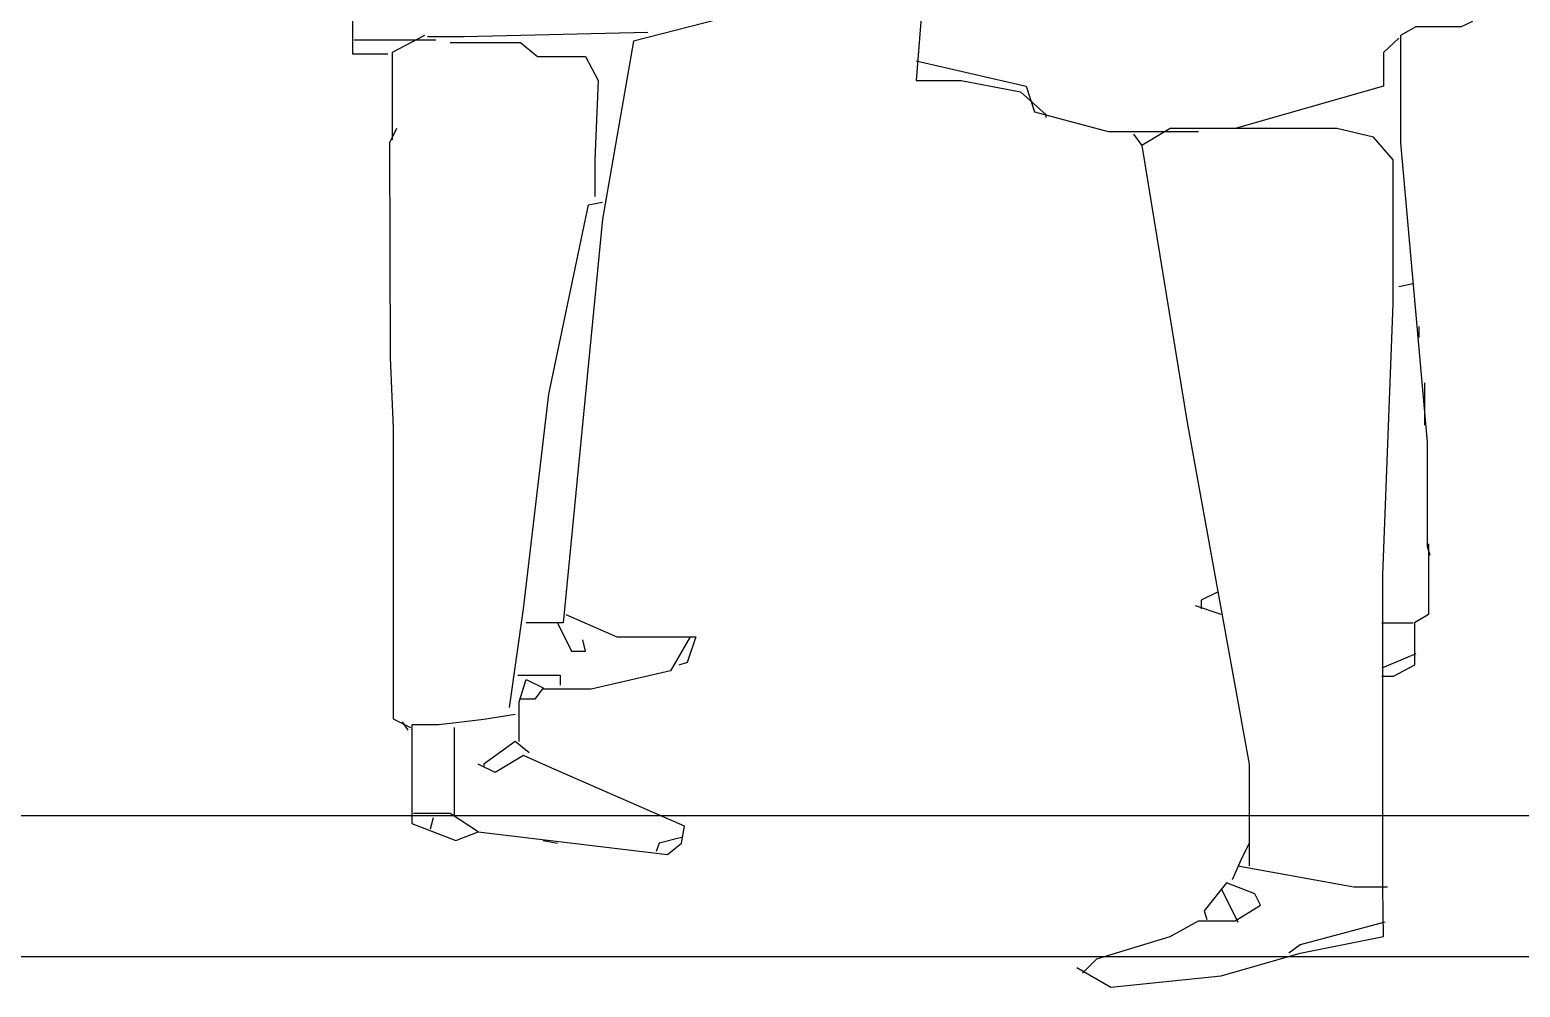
# Model space of a CAD drawing. Extents: x 500 to 638, y 181 to 267.
# Drawn here: x 620.666 to 621.721, y 209.416 to 210.094 of the extents above; entities that cross this region are included whole.
import ezdxf

# ---------------------------------------------------------------- set-up
doc = ezdxf.new("R2010")
doc.units = 0
doc.header["$LTSCALE"] = 7
doc.layers.add('ACESSÓRIO', color=2, linetype='CONTINUOUS')
doc.layers.add('ALVENARIA', color=7, linetype='CONTINUOUS')

msp = doc.modelspace()

# ---------------------------------------------------------------- linework, layer by layer
at = {"layer": 'ACESSÓRIO', "linetype": 'Continuous'}
for points in [[(620.8293, 210.6601), (620.8533, 210.5581), (620.8643, 210.3961), (620.8643, 210.3461), (620.8943, 210.1341), (620.8943, 210.0771), (620.9193, 210.0771)], [(621.3068, 210.2281), (621.2933, 210.0581), (621.3253, 210.0581), (621.3673, 210.0501), (621.3853, 210.0341), (621.3853, 210.0321)], [(621.3068, 210.2281), (621.2933, 210.0581), (621.3253, 210.0581), (621.3673, 210.0501), (621.3853, 210.0341), (621.3853, 210.0321)], [(621.3068, 210.2281), (621.2933, 210.0581), (621.3253, 210.0581), (621.3673, 210.0501), (621.3853, 210.0341), (621.3853, 210.0321)], [(621.1713, 210.1361), (621.1633, 210.1041), (621.0933, 210.0861), (621.0713, 209.9601), (621.0433, 209.6741), (621.0173, 209.6741)], [(621.6873, 210.1001), (621.6793, 210.0961), (621.6473, 210.0961), (621.6363, 210.0901), (621.6363, 210.0141), (621.6553, 209.8021), (621.6553, 209.7281), (621.6573, 209.7221)], [(620.9453, 210.0901), (620.9223, 210.0781), (620.9223, 210.0161)], [(621.1033, 210.0921), (620.9733, 210.0891), (620.9473, 210.0891)], [(621.1033, 210.0921), (620.9733, 210.0891), (620.9473, 210.0891)], [(621.1033, 210.0921), (620.9733, 210.0891), (620.9473, 210.0891)], [(621.1033, 210.0921), (620.9733, 210.0891), (620.9473, 210.0891)], [(620.8953, 210.0871), (620.9533, 210.0871)], [(620.9633, 210.0851), (621.0133, 210.0851), (621.0253, 210.0751), (621.0593, 210.0751), (621.0683, 210.0581), (621.0658, 210.0021), (621.0658, 209.9761)], [(621.6353, 210.0881), (621.6243, 210.0781), (621.6243, 210.0541), (621.5193, 210.0241)], [(621.2933, 210.0721), (621.3713, 210.0541), (621.3773, 210.0361), (621.4293, 210.0221), (621.4933, 210.0221)], [(621.2933, 210.0721), (621.3713, 210.0541), (621.3773, 210.0361), (621.4293, 210.0221), (621.4933, 210.0221)], [(620.9253, 210.0241), (620.9203, 210.0141), (620.9208, 209.8621), (620.923, 209.8121), (620.923, 209.6061), (620.9353, 209.6001)], [(620.9253, 210.0241), (620.9203, 210.0141), (620.9208, 209.8621), (620.923, 209.8121), (620.923, 209.6061), (620.9353, 209.6001)], [(621.4073, 209.4301), (621.4313, 209.4161), (621.5093, 209.4241), (621.5653, 209.4401), (621.6243, 209.4521), (621.6238, 209.4861), (621.6238, 209.7081), (621.6313, 209.9001), (621.6313, 210.0021), (621.6173, 210.0181), (621.5913, 210.0241), (621.4733, 210.0241), (621.4533, 210.0121), (621.4853, 209.8161), (621.5293, 209.5741), (621.5293, 209.5021)], [(621.4073, 209.4301), (621.4313, 209.4161), (621.5093, 209.4241), (621.5653, 209.4401), (621.6243, 209.4521), (621.6238, 209.4861), (621.6238, 209.7081), (621.6313, 209.9001), (621.6313, 210.0021), (621.6173, 210.0181), (621.5913, 210.0241), (621.4733, 210.0241), (621.4533, 210.0121), (621.4853, 209.8161), (621.5293, 209.5741), (621.5293, 209.5021)], [(621.4473, 210.0201), (621.4533, 210.0121)], [(621.4473, 210.0201), (621.4533, 210.0121)], [(621.0053, 209.6141), (621.0153, 209.6841), (621.0333, 209.8361), (621.0613, 209.9701), (621.0713, 209.9721)], [(621.6453, 209.9141), (621.6353, 209.9121)], [(621.6453, 209.9141), (621.6353, 209.9121)], [(621.6453, 209.9141), (621.6353, 209.9121)], [(621.6453, 209.9141), (621.6353, 209.9121)], [(621.6453, 209.9141), (621.6353, 209.9121)], [(621.6453, 209.9141), (621.6353, 209.9121)], [(621.6453, 209.9141), (621.6353, 209.9121)], [(621.6453, 209.9141), (621.6353, 209.9121)], [(621.6493, 209.8841), (621.6493, 209.8761)], [(621.6533, 209.8441), (621.6533, 209.8141)], [(621.6533, 209.8441), (621.6533, 209.8141)], [(621.6563, 209.7301), (621.6563, 209.6801), (621.6463, 209.6741), (621.6463, 209.6441), (621.6313, 209.6361), (621.6233, 209.6361)], [(621.6563, 209.7301), (621.6563, 209.6801), (621.6463, 209.6741), (621.6463, 209.6441), (621.6313, 209.6361), (621.6233, 209.6361)], [(621.5073, 209.6961), (621.4953, 209.6901), (621.4953, 209.6841)], [(621.5073, 209.6961), (621.4953, 209.6901), (621.4953, 209.6841)], [(621.0453, 209.6801), (621.0813, 209.6641), (621.1373, 209.6641), (621.1313, 209.6461), (621.1253, 209.6441)], [(621.0453, 209.6801), (621.0813, 209.6641), (621.1373, 209.6641), (621.1313, 209.6461), (621.1253, 209.6441)], [(621.0453, 209.6801), (621.0813, 209.6641), (621.1373, 209.6641), (621.1313, 209.6461), (621.1253, 209.6441)], [(621.0453, 209.6801), (621.0813, 209.6641), (621.1373, 209.6641), (621.1313, 209.6461), (621.1253, 209.6441)], [(621.5093, 209.6801), (621.4913, 209.6861)], [(621.5093, 209.6801), (621.4913, 209.6861)], [(621.5093, 209.6801), (621.4913, 209.6861)], [(621.5093, 209.6801), (621.4913, 209.6861)], [(621.5093, 209.6801), (621.4913, 209.6861)], [(621.5093, 209.6801), (621.4913, 209.6861)], [(621.5093, 209.6801), (621.4913, 209.6861)], [(621.5093, 209.6801), (621.4913, 209.6861)], [(621.5093, 209.6801), (621.4913, 209.6861)], [(621.5093, 209.6801), (621.4913, 209.6861)], [(621.5093, 209.6801), (621.4913, 209.6861)], [(621.5093, 209.6801), (621.4913, 209.6861)], [(621.5093, 209.6801), (621.4913, 209.6861)], [(621.5093, 209.6801), (621.4913, 209.6861)], [(621.5093, 209.6801), (621.4913, 209.6861)], [(621.0393, 209.6741), (621.0493, 209.6541), (621.0593, 209.6541), (621.0573, 209.6621)], [(621.0393, 209.6741), (621.0493, 209.6541), (621.0593, 209.6541), (621.0573, 209.6621)], [(621.6233, 209.6741), (621.6453, 209.6741)], [(621.6233, 209.6741), (621.6453, 209.6741)], [(621.6233, 209.6741), (621.6453, 209.6741)], [(621.1333, 209.6641), (621.1193, 209.6401), (621.0633, 209.6271), (621.0293, 209.6271)], [(621.1333, 209.6641), (621.1193, 209.6401), (621.0633, 209.6271), (621.0293, 209.6271)], [(621.1333, 209.6641), (621.1193, 209.6401), (621.0633, 209.6271), (621.0293, 209.6271)], [(621.1333, 209.6641), (621.1193, 209.6401), (621.0633, 209.6271), (621.0293, 209.6271)], [(621.1333, 209.6641), (621.1193, 209.6401), (621.0633, 209.6271), (621.0293, 209.6271)], [(621.1333, 209.6641), (621.1193, 209.6401), (621.0633, 209.6271), (621.0293, 209.6271)], [(621.1333, 209.6641), (621.1193, 209.6401), (621.0633, 209.6271), (621.0293, 209.6271)], [(621.1333, 209.6641), (621.1193, 209.6401), (621.0633, 209.6271), (621.0293, 209.6271)], [(621.1333, 209.6641), (621.1193, 209.6401), (621.0633, 209.6271), (621.0293, 209.6271)], [(621.1333, 209.6641), (621.1193, 209.6401), (621.0633, 209.6271), (621.0293, 209.6271)], [(621.1333, 209.6641), (621.1193, 209.6401), (621.0633, 209.6271), (621.0293, 209.6271)], [(621.6473, 209.6521), (621.6233, 209.6421)], [(621.6473, 209.6521), (621.6233, 209.6421)], [(621.6473, 209.6521), (621.6233, 209.6421)], [(621.6473, 209.6521), (621.6233, 209.6421)], [(621.6473, 209.6521), (621.6233, 209.6421)], [(621.6473, 209.6521), (621.6233, 209.6421)], [(621.6473, 209.6521), (621.6233, 209.6421)], [(621.6473, 209.6521), (621.6233, 209.6421)], [(621.6473, 209.6521), (621.6233, 209.6421)], [(621.6473, 209.6521), (621.6233, 209.6421)], [(621.6473, 209.6521), (621.6233, 209.6421)], [(621.6473, 209.6521), (621.6233, 209.6421)], [(621.6473, 209.6521), (621.6233, 209.6421)], [(621.6473, 209.6521), (621.6233, 209.6421)], [(621.6473, 209.6521), (621.6233, 209.6421)], [(621.6473, 209.6521), (621.6233, 209.6421)], [(621.6473, 209.6521), (621.6233, 209.6421)], [(621.6473, 209.6521), (621.6233, 209.6421)], [(621.0113, 209.6371), (621.0413, 209.6371), (621.0413, 209.6301)], [(621.0113, 209.6371), (621.0413, 209.6371), (621.0413, 209.6301)], [(621.0123, 209.5901), (621.0123, 209.6181), (621.0173, 209.6341), (621.0293, 209.6281), (621.0233, 209.6201), (621.0133, 209.6201)], [(621.0123, 209.5901), (621.0123, 209.6181), (621.0173, 209.6341), (621.0293, 209.6281), (621.0233, 209.6201), (621.0133, 209.6201)], [(621.0123, 209.5901), (621.0123, 209.6181), (621.0173, 209.6341), (621.0293, 209.6281), (621.0233, 209.6201), (621.0133, 209.6201)], [(621.0123, 209.5901), (621.0123, 209.6181), (621.0173, 209.6341), (621.0293, 209.6281), (621.0233, 209.6201), (621.0133, 209.6201)], [(621.0123, 209.5901), (621.0123, 209.6181), (621.0173, 209.6341), (621.0293, 209.6281), (621.0233, 209.6201), (621.0133, 209.6201)], [(620.9293, 209.6041), (620.9333, 209.5981)], [(620.9293, 209.6041), (620.9333, 209.5981)], [(620.9293, 209.6041), (620.9333, 209.5981)], [(620.9293, 209.6041), (620.9333, 209.5981)], [(620.9293, 209.6041), (620.9333, 209.5981)], [(620.9293, 209.6041), (620.9333, 209.5981)], [(620.9293, 209.6041), (620.9333, 209.5981)], [(620.9293, 209.6041), (620.9333, 209.5981)], [(621.0093, 209.6091), (620.9873, 209.6056), (620.9553, 209.6019), (620.9363, 209.6019), (620.9363, 209.5321), (620.9673, 209.5201), (620.9833, 209.5261), (620.9633, 209.5391), (620.9373, 209.5391)], [(621.0093, 209.6091), (620.9873, 209.6056), (620.9553, 209.6019), (620.9363, 209.6019), (620.9363, 209.5321), (620.9673, 209.5201), (620.9833, 209.5261), (620.9633, 209.5391), (620.9373, 209.5391)], [(621.0093, 209.6091), (620.9873, 209.6056), (620.9553, 209.6019), (620.9363, 209.6019), (620.9363, 209.5321), (620.9673, 209.5201), (620.9833, 209.5261), (620.9633, 209.5391), (620.9373, 209.5391)], [(621.0093, 209.6091), (620.9873, 209.6056), (620.9553, 209.6019), (620.9363, 209.6019), (620.9363, 209.5321), (620.9673, 209.5201), (620.9833, 209.5261), (620.9633, 209.5391), (620.9373, 209.5391)], [(621.0093, 209.6091), (620.9873, 209.6056), (620.9553, 209.6019), (620.9363, 209.6019), (620.9363, 209.5321), (620.9673, 209.5201), (620.9833, 209.5261), (620.9633, 209.5391), (620.9373, 209.5391)], [(620.9663, 209.6001), (620.9663, 209.5381)], [(620.9663, 209.6001), (620.9663, 209.5381)], [(620.9663, 209.6001), (620.9663, 209.5381)], [(620.9663, 209.6001), (620.9663, 209.5381)], [(620.9663, 209.6001), (620.9663, 209.5381)], [(620.9663, 209.6001), (620.9663, 209.5381)], [(620.9663, 209.6001), (620.9663, 209.5381)], [(620.9663, 209.6001), (620.9663, 209.5381)], [(620.9663, 209.6001), (620.9663, 209.5381)], [(620.9663, 209.6001), (620.9663, 209.5381)], [(620.9663, 209.6001), (620.9663, 209.5381)], [(621.0193, 209.5821), (621.0093, 209.5901), (620.9873, 209.5741), (620.9873, 209.5721)], [(620.9833, 209.5261), (621.1173, 209.5101), (621.1273, 209.5181), (621.1293, 209.5301), (621.0333, 209.5721), (621.0153, 209.5801), (620.9953, 209.5681), (620.9833, 209.5741)], [(620.9833, 209.5261), (621.1173, 209.5101), (621.1273, 209.5181), (621.1293, 209.5301), (621.0333, 209.5721), (621.0153, 209.5801), (620.9953, 209.5681), (620.9833, 209.5741)], [(620.9513, 209.5361), (620.9493, 209.5281)], [(620.9513, 209.5361), (620.9493, 209.5281)], [(621.0293, 209.5201), (621.0393, 209.5181)], [(621.0293, 209.5201), (621.0393, 209.5181)], [(621.1273, 209.5221), (621.1113, 209.5181), (621.1093, 209.5121)], [(621.1273, 209.5221), (621.1113, 209.5181), (621.1093, 209.5121)], [(621.5293, 209.5181), (621.5233, 209.5061), (621.5173, 209.4921)], [(621.5213, 209.5021), (621.6033, 209.4871), (621.6273, 209.4871)], [(621.5213, 209.5021), (621.6033, 209.4871), (621.6273, 209.4871)], [(621.4113, 209.4261), (621.4213, 209.4361), (621.4733, 209.4521), (621.4933, 209.4631), (621.5193, 209.4631), (621.5373, 209.4741), (621.5333, 209.4821), (621.5133, 209.4901), (621.4973, 209.4701), (621.4993, 209.4641)], [(621.5093, 209.4861), (621.5213, 209.4621)], [(621.5093, 209.4861), (621.5213, 209.4621)], [(621.5093, 209.4861), (621.5213, 209.4621)], [(621.5093, 209.4861), (621.5213, 209.4621)], [(621.6253, 209.4621), (621.5653, 209.4461), (621.5573, 209.4401)], [(621.6253, 209.4621), (621.5653, 209.4461), (621.5573, 209.4401)]]:
    msp.add_lwpolyline(points, dxfattribs=at)
at = {"layer": 'ALVENARIA'}
msp.add_line((599.5305, 209.5377, -1.4713), (625.4492, 209.5377, -1.4713), dxfattribs=at)
at = {"layer": 'ALVENARIA', "elevation": -1.4713}
msp.add_lwpolyline([(599.5305, 209.5377), (625.4492, 209.5377), (625.4492, 209.4377), (599.5305, 209.4377)], close=True, dxfattribs=at)

doc.saveas('drawing.dxf')
